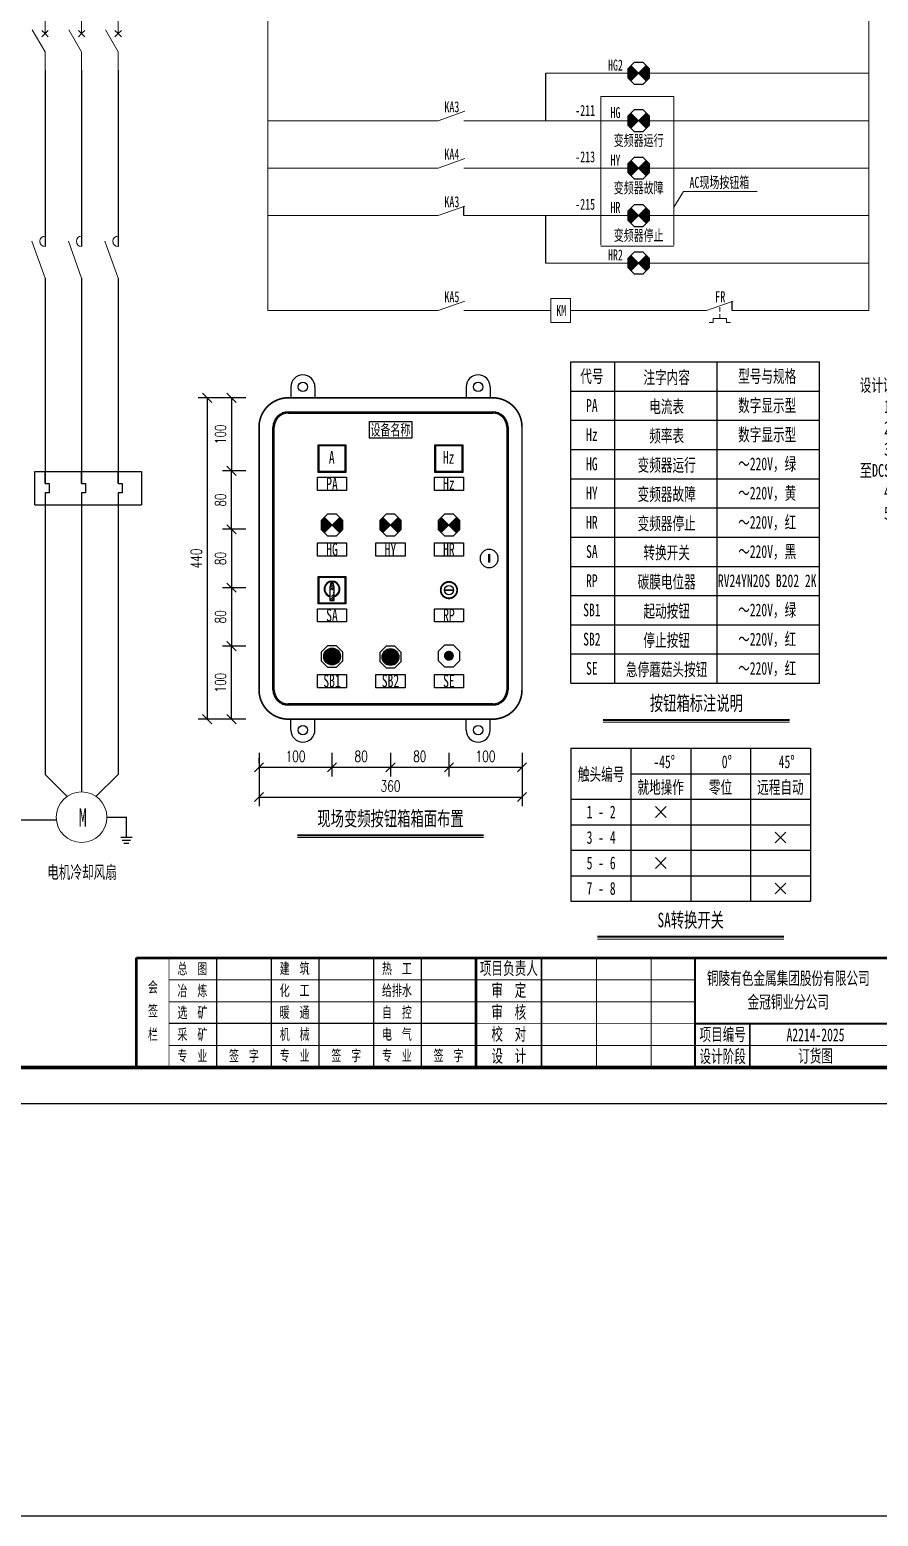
# Model space of a CAD drawing. Header units: millimetres. Extents: x 257344 to 1270023, y 272924 to 540726.
# Drawn here: x 793894 to 817126, y 272924 to 313635 of the extents above; entities that cross this region are included whole.
import ezdxf
from ezdxf.enums import TextEntityAlignment as Align

# ---------------------------------------------------------------- set-up
doc = ezdxf.new("R2010")
doc.units = ezdxf.units.MM
doc.linetypes.add('常规', pattern=[20, 10, 0, 10])
for name, color, linetype in [('1', 7, 'Continuous'), ('4', 1, 'Continuous'), ('BORDER', 7, 'Continuous'), ('动力平面导线层', 3, '常规'), ('动力平面设备层', 1, 'Continuous'), ('图框', 7, 'Continuous'), ('文字', 7, 'Continuous'), ('标注-照明', 7, 'Continuous'), ('照明平面导线层', 3, 'Continuous'), ('照明平面设备层', 1, 'Continuous'), ('电气-接地设计-接地线', 3, '接地线')]:
    doc.layers.add(name, color=color, linetype=linetype)
for name, color, linetype, lineweight in [('1轮廓实线层', 7, 'Continuous', 18), ('_0', 7, 'Continuous', 25), ('CAXA0层', 7, 'Continuous', 25), ('MX', 3, 'Continuous', 0), ('SW', 8, 'Continuous', 20), ('TEXT', 4, 'Continuous', 0)]:
    doc.layers.add(name, color=color, linetype=linetype, lineweight=lineweight)
doc.styles.add('DIM_FONT', font='txt.shx', dxfattribs={"width": 0.7, "bigfont": 'hzdx.shx'})
doc.styles.add('IDQSTYLE', font='', dxfattribs={"width": 0.7})
doc.styles.add('标准', font='', dxfattribs={"width": 0.667})
doc.styles.get('IDQSTYLE').set_extended_font_data('NSimSun')
doc.styles.get('标准').set_extended_font_data('NSimSun')
doc.linetypes.add('接地线', pattern='A,500,[136,EESLTYPE.shx,S=100,R=0,X=0,Y=0],500,-200,60,-200', length=1460)
doc.dimstyles.new('副本 DIM20', dxfattribs={"dimtxt": 300, "dimasz": 2, "dimexe": 250, "dimexo": 300, "dimgap": 150, "dimtad": 1, "dimdec": 0, "dimlfac": 0.05, "dimzin": 0, "dimdsep": 46, "dimtxsty": 'DIM_FONT', "dimblk1": '_DIMX', "dimblk2": '_DIMX', "dimsah": 1, "dimcen": 0, "dimclrd": 3, "dimclre": 3, "dimclrt": 7, "dimadec": 0, "dimazin": 0, "dimtfac": 1, "dimtdec": 0, "dimtix": 1, "dimtmove": 2, "dimatfit": 3, "dimldrblk": '_DIMX', "dimfxl": 250, "dimtolj": 1, "dimtzin": 0, "dimarcsym": 0})

# ---------------------------------------------------------------- blocks, each defined once
blk = doc.blocks.new('铜陵有色图签02')
at = {"layer": '图框', "linetype": 'Continuous', "lineweight": 50}
for p, q in [((-38401, 3003), (-38401, 1)), ((-29100, 3001), (-29100, 0))]:
    blk.add_line(p, q, dxfattribs=at)
at = {"layer": '图框', "color": 7, "linetype": 'Continuous', "lineweight": 25}
for p, q in [((-36201, 3010), (-36201, 9)), ((-34701, 3010), (-34701, 9)), ((-33401, 3017), (-33401, 16)), ((-31901, 3017), (-31901, 16)), ((-30601, 3017), (-30601, 16)), ((-29100, 1201), (-37501, 1201))]:
    blk.add_line(p, q, dxfattribs=at)
at = {"layer": '图框', "color": 7, "linetype": 'Continuous', "lineweight": 35}
for p, q in [((-27300, 3001), (-27300, 1)), ((-21600, 1197), (-21600, -3))]:
    blk.add_line(p, q, dxfattribs=at)
at = {"layer": '图框', "lineweight": 70, "const_width": 70}
blk.add_lwpolyline([(-17980, 3001), (0, 3001), (-38401, 3001)], dxfattribs=at)
at = {"layer": '图框', "color": 7, "linetype": 'Continuous', "lineweight": 25, "const_width": 25}
for points in [[(-37501, 3000), (-37501, 0)], [(-25800, 3001), (-25800, 1)], [(-24300, 3001), (-24300, 1)], [(-23100, 2401), (-37501, 2401)], [(-23100, 1801), (-37501, 1801)], [(-23100, 1201), (-29100, 1201)], [(-12900, 600), (-18000, 600), (-37501, 600)]]:
    blk.add_lwpolyline(points, dxfattribs=at)
at = {"layer": '图框', "linetype": 'Continuous', "lineweight": 50, "const_width": 50}
blk.add_lwpolyline([(-23100, 3001), (-23100, 1)], dxfattribs=at)
at = {"layer": '图框', "lineweight": 50, "const_width": 50}
blk.add_lwpolyline([(-23100, 1200), (0, 1200)], dxfattribs=at)
at = {"layer": '图框', "linetype": 'Continuous', "lineweight": 70, "const_width": 70}
blk.add_lwpolyline([(-38401, 1), (0, 0)], dxfattribs=at)
at = {"layer": 'TEXT', "color": 7, "lineweight": 25, "style": '标准', "width": 0.667}
for s, height, p in [('总  图', 300, (-36862, 2555)), ('建  筑', 300, (-34062, 2562)), ('热  工', 300, (-31262, 2562)), ('项目负责人', 350, (-28197, 2541)), ('会', 300, (-37942, 2054)), ('冶  炼', 300, (-36862, 1955)), ('化  工', 300, (-34062, 1962)), ('给排水', 300, (-31262, 1962)), ('审  定', 350, (-28197, 1941)), ('签', 300, (-37942, 1404)), ('选  矿', 300, (-36862, 1355)), ('暖  通', 300, (-34062, 1362)), ('自  控', 300, (-31262, 1362)), ('审  核', 350, (-28197, 1341)), ('栏', 300, (-37942, 754)), ('采  矿', 300, (-36862, 754)), ('机  械', 300, (-34062, 761)), ('电  气', 300, (-31262, 761)), ('校  对', 350, (-28197, 741)), ('项目编号', 350, (-22343, 730)), ('专  业', 300, (-36862, 170)), ('签  字', 300, (-35449, 170)), ('专  业', 300, (-34062, 177)), ('签  字', 300, (-32649, 177)), ('专  业', 300, (-31262, 177)), ('签  字', 300, (-29849, 177)), ('设  计', 350, (-28197, 139)), ('设计阶段', 350, (-22343, 130))]:
    blk.add_text(s, height=height, dxfattribs=at).set_placement(p, align=Align.CENTER)
blk = doc.blocks.new('*U36')
at = {"layer": '1轮廓实线层'}
for p, q in [((0, 15), (0, 10)), ((0, 5), (-3.5, 11.06)), ((0, 10), (-0.88, 10.88)), ((0, 10), (-0.88, 9.12)), ((0, 10), (0.88, 10.88)), ((0, 10), (0.88, 9.12)), ((0, 5), (0, 0))]:
    blk.add_line(p, q, dxfattribs=at)
blk = doc.blocks.new('_Oblique')
at = {"color": 0, "linetype": 'ByBlock', "lineweight": -2}
blk.add_line((-0.5, -0.5), (0.5, 0.5), dxfattribs=at)
blk = doc.blocks.new('*D91')
at = {"layer": '1', "color": 3, "linetype": 'ByBlock', "lineweight": -2}
for p, q in [((799813, 299954), (799167, 299954)), ((799417, 299954), (799417, 298354)), ((799813, 298354), (799167, 298354))]:
    blk.add_line(p, q, dxfattribs=at)
at = {"layer": 'Defpoints', "color": 0, "linetype": 'ByBlock'}
for p in [(800113, 299954), (799417, 298354), (800113, 298354)]:
    blk.add_point(p, dxfattribs=at)
at = {"layer": '1', "color": 3, "linetype": 'ByBlock', "lineweight": -2, "xscale": 250, "yscale": 250, "zscale": 250}
for p, rotation in [((799417, 299954), 90), ((799417, 298354), 270)]:
    blk.add_blockref('_Oblique', p, dxfattribs=dict(at, rotation=rotation))
at = {"layer": '1', "color": 7, "linetype": 'ByBlock', "insert": (799117, 299154), "char_height": 300, "attachment_point": 5, "rotation": 90, "style": 'DIM_FONT'}
blk.add_mtext('\\A1;80', dxfattribs=at)
blk = doc.blocks.new('_DIMX')
blk.add_line((-150, 0), (150, 0))
at = {"const_width": 50}
blk.add_lwpolyline([(-70, -70), (70, 70)], dxfattribs=at)
blk = doc.blocks.new('*D92')
at = {"layer": '1', "color": 3, "linetype": 'ByBlock', "lineweight": -2}
for p, q in [((799490, 303554), (798503, 303554)), ((798753, 303554), (798753, 294754)), ((799490, 294754), (798503, 294754))]:
    blk.add_line(p, q, dxfattribs=at)
at = {"layer": 'Defpoints', "color": 0, "linetype": 'ByBlock'}
for p in [(799790, 303554), (798753, 294754), (799790, 294754)]:
    blk.add_point(p, dxfattribs=at)
at = {"layer": '1', "color": 3, "linetype": 'ByBlock', "lineweight": -2, "xscale": 250, "yscale": 250, "zscale": 250}
for p, rotation in [((798753, 303554), 90), ((798753, 294754), 270)]:
    blk.add_blockref('_Oblique', p, dxfattribs=dict(at, rotation=rotation))
at = {"layer": '1', "color": 7, "linetype": 'ByBlock', "insert": (798453, 299154), "char_height": 300, "attachment_point": 5, "rotation": 90, "style": 'DIM_FONT'}
blk.add_mtext('\\A1;440', dxfattribs=at)
blk = doc.blocks.new('*D93')
at = {"layer": '1', "color": 3, "linetype": 'ByBlock', "lineweight": -2}
for p, q in [((799813, 303554), (799167, 303554)), ((799417, 303554), (799417, 301554)), ((799813, 301554), (799167, 301554))]:
    blk.add_line(p, q, dxfattribs=at)
at = {"layer": 'Defpoints', "color": 0, "linetype": 'ByBlock'}
for p in [(800113, 303554), (799417, 301554), (800113, 301554)]:
    blk.add_point(p, dxfattribs=at)
at = {"layer": '1', "color": 3, "linetype": 'ByBlock', "lineweight": -2, "xscale": 250, "yscale": 250, "zscale": 250}
for p, rotation in [((799417, 303554), 90), ((799417, 301554), 270)]:
    blk.add_blockref('_Oblique', p, dxfattribs=dict(at, rotation=rotation))
at = {"layer": '1', "color": 7, "linetype": 'ByBlock', "insert": (799117, 302554), "char_height": 300, "attachment_point": 5, "rotation": 90, "style": 'DIM_FONT'}
blk.add_mtext('\\A1;100', dxfattribs=at)
blk = doc.blocks.new('*D94')
at = {"layer": '1', "color": 3, "linetype": 'ByBlock', "lineweight": -2}
for p, q in [((799658, 301554), (799167, 301554)), ((799417, 299954), (799417, 301554)), ((799596, 299954), (799167, 299954))]:
    blk.add_line(p, q, dxfattribs=at)
at = {"layer": 'Defpoints', "color": 0, "linetype": 'ByBlock'}
for p in [(799417, 301554), (799958, 301554), (799896, 299954)]:
    blk.add_point(p, dxfattribs=at)
at = {"layer": '1', "color": 3, "linetype": 'ByBlock', "lineweight": -2, "xscale": 250, "yscale": 250, "zscale": 250}
for p, rotation in [((799417, 301554), 90), ((799417, 299954), 270)]:
    blk.add_blockref('_Oblique', p, dxfattribs=dict(at, rotation=rotation))
at = {"layer": '1', "color": 7, "linetype": 'ByBlock', "insert": (799117, 300754), "char_height": 300, "attachment_point": 5, "rotation": 90, "style": 'DIM_FONT'}
blk.add_mtext('\\A1;80', dxfattribs=at)
blk = doc.blocks.new('*D95')
at = {"layer": '1', "color": 3, "linetype": 'ByBlock', "lineweight": -2}
for p, q in [((803770, 293832), (803770, 293186)), ((805372, 293832), (805372, 293186)), ((803770, 293436), (805372, 293436))]:
    blk.add_line(p, q, dxfattribs=at)
at = {"layer": 'Defpoints', "color": 0, "linetype": 'ByBlock'}
for p in [(803770, 294132), (805372, 294132), (805372, 293436)]:
    blk.add_point(p, dxfattribs=at)
at = {"layer": '1', "color": 3, "linetype": 'ByBlock', "lineweight": -2, "xscale": 250, "yscale": 250, "zscale": 250, "rotation": 180}
blk.add_blockref('_Oblique', (803770, 293436), dxfattribs=at)
at = {"layer": '1', "color": 3, "linetype": 'ByBlock', "lineweight": -2, "xscale": 250, "yscale": 250, "zscale": 250}
blk.add_blockref('_Oblique', (805372, 293436), dxfattribs=at)
at = {"layer": '1', "color": 7, "linetype": 'ByBlock', "insert": (804571, 293736), "char_height": 300, "attachment_point": 5, "style": 'DIM_FONT'}
blk.add_mtext('\\A1;80', dxfattribs=at)
blk = doc.blocks.new('*D96')
at = {"layer": '1', "color": 3, "linetype": 'ByBlock', "lineweight": -2}
for p, q in [((805372, 293832), (805372, 293186)), ((807372, 293832), (807372, 293186)), ((805372, 293436), (807372, 293436))]:
    blk.add_line(p, q, dxfattribs=at)
at = {"layer": 'Defpoints', "color": 0, "linetype": 'ByBlock'}
for p in [(805372, 294132), (807372, 294132), (807372, 293436)]:
    blk.add_point(p, dxfattribs=at)
at = {"layer": '1', "color": 3, "linetype": 'ByBlock', "lineweight": -2, "xscale": 250, "yscale": 250, "zscale": 250, "rotation": 180}
blk.add_blockref('_Oblique', (805372, 293436), dxfattribs=at)
at = {"layer": '1', "color": 3, "linetype": 'ByBlock', "lineweight": -2, "xscale": 250, "yscale": 250, "zscale": 250}
blk.add_blockref('_Oblique', (807372, 293436), dxfattribs=at)
at = {"layer": '1', "color": 7, "linetype": 'ByBlock', "insert": (806372, 293736), "char_height": 300, "attachment_point": 5, "style": 'DIM_FONT'}
blk.add_mtext('\\A1;100', dxfattribs=at)
blk = doc.blocks.new('*D97')
at = {"layer": '1', "color": 3, "linetype": 'ByBlock', "lineweight": -2}
for p, q in [((800172, 293832), (800172, 292371)), ((807372, 293832), (807372, 292371)), ((800172, 292621), (807372, 292621))]:
    blk.add_line(p, q, dxfattribs=at)
at = {"layer": 'Defpoints', "color": 0, "linetype": 'ByBlock'}
for p in [(800172, 294132), (807372, 294132), (807372, 292621)]:
    blk.add_point(p, dxfattribs=at)
at = {"layer": '1', "color": 3, "linetype": 'ByBlock', "lineweight": -2, "xscale": 250, "yscale": 250, "zscale": 250, "rotation": 180}
blk.add_blockref('_Oblique', (800172, 292621), dxfattribs=at)
at = {"layer": '1', "color": 3, "linetype": 'ByBlock', "lineweight": -2, "xscale": 250, "yscale": 250, "zscale": 250}
blk.add_blockref('_Oblique', (807372, 292621), dxfattribs=at)
at = {"layer": '1', "color": 7, "linetype": 'ByBlock', "insert": (803772, 292921), "char_height": 300, "attachment_point": 5, "style": 'DIM_FONT'}
blk.add_mtext('\\A1;360', dxfattribs=at)
blk = doc.blocks.new('*D98')
at = {"layer": '1', "color": 3, "linetype": 'ByBlock', "lineweight": -2}
for p, q in [((799813, 296754), (799167, 296754)), ((799417, 294754), (799417, 296754)), ((799813, 294754), (799167, 294754))]:
    blk.add_line(p, q, dxfattribs=at)
at = {"layer": 'Defpoints', "color": 0, "linetype": 'ByBlock'}
for p in [(799417, 296754), (800113, 296754), (800113, 294754)]:
    blk.add_point(p, dxfattribs=at)
at = {"layer": '1', "color": 3, "linetype": 'ByBlock', "lineweight": -2, "xscale": 250, "yscale": 250, "zscale": 250}
for p, rotation in [((799417, 296754), 90), ((799417, 294754), 270)]:
    blk.add_blockref('_Oblique', p, dxfattribs=dict(at, rotation=rotation))
at = {"layer": '1', "color": 7, "linetype": 'ByBlock', "insert": (799117, 295754), "char_height": 300, "attachment_point": 5, "rotation": 90, "style": 'DIM_FONT'}
blk.add_mtext('\\A1;100', dxfattribs=at)
blk = doc.blocks.new('*D99')
at = {"layer": '1', "color": 3, "linetype": 'ByBlock', "lineweight": -2}
for p, q in [((799596, 298354), (799167, 298354)), ((799417, 298354), (799417, 296754)), ((799658, 296754), (799167, 296754))]:
    blk.add_line(p, q, dxfattribs=at)
at = {"layer": 'Defpoints', "color": 0, "linetype": 'ByBlock'}
for p in [(799896, 298354), (799417, 296754), (799958, 296754)]:
    blk.add_point(p, dxfattribs=at)
at = {"layer": '1', "color": 3, "linetype": 'ByBlock', "lineweight": -2, "xscale": 250, "yscale": 250, "zscale": 250}
for p, rotation in [((799417, 298354), 90), ((799417, 296754), 270)]:
    blk.add_blockref('_Oblique', p, dxfattribs=dict(at, rotation=rotation))
at = {"layer": '1', "color": 7, "linetype": 'ByBlock', "insert": (799117, 297554), "char_height": 300, "attachment_point": 5, "rotation": 90, "style": 'DIM_FONT'}
blk.add_mtext('\\A1;80', dxfattribs=at)
blk = doc.blocks.new('*D100')
at = {"layer": '1', "color": 3, "linetype": 'ByBlock', "lineweight": -2}
for p, q in [((800172, 293548), (800172, 293686)), ((802172, 293548), (802172, 293686)), ((800172, 293436), (802172, 293436))]:
    blk.add_line(p, q, dxfattribs=at)
at = {"layer": 'Defpoints', "color": 0, "linetype": 'ByBlock'}
for p in [(800172, 293248), (802172, 293436), (802172, 293248)]:
    blk.add_point(p, dxfattribs=at)
at = {"layer": '1', "color": 3, "linetype": 'ByBlock', "lineweight": -2, "xscale": 250, "yscale": 250, "zscale": 250, "rotation": 180}
blk.add_blockref('_Oblique', (800172, 293436), dxfattribs=at)
at = {"layer": '1', "color": 3, "linetype": 'ByBlock', "lineweight": -2, "xscale": 250, "yscale": 250, "zscale": 250}
blk.add_blockref('_Oblique', (802172, 293436), dxfattribs=at)
at = {"layer": '1', "color": 7, "linetype": 'ByBlock', "insert": (801172, 293736), "char_height": 300, "attachment_point": 5, "style": 'DIM_FONT'}
blk.add_mtext('\\A1;100', dxfattribs=at)
blk = doc.blocks.new('*D101')
at = {"layer": '1', "color": 3, "linetype": 'ByBlock', "lineweight": -2}
for p, q in [((802169, 293832), (802169, 293186)), ((803770, 293832), (803770, 293186)), ((802169, 293436), (803770, 293436))]:
    blk.add_line(p, q, dxfattribs=at)
at = {"layer": 'Defpoints', "color": 0, "linetype": 'ByBlock'}
for p in [(802169, 294132), (803770, 294132), (803770, 293436)]:
    blk.add_point(p, dxfattribs=at)
at = {"layer": '1', "color": 3, "linetype": 'ByBlock', "lineweight": -2, "xscale": 250, "yscale": 250, "zscale": 250, "rotation": 180}
blk.add_blockref('_Oblique', (802169, 293436), dxfattribs=at)
at = {"layer": '1', "color": 3, "linetype": 'ByBlock', "lineweight": -2, "xscale": 250, "yscale": 250, "zscale": 250}
blk.add_blockref('_Oblique', (803770, 293436), dxfattribs=at)
at = {"layer": '1', "color": 7, "linetype": 'ByBlock', "insert": (802970, 293736), "char_height": 300, "attachment_point": 5, "style": 'DIM_FONT'}
blk.add_mtext('\\A1;80', dxfattribs=at)

msp = doc.modelspace()

# ---------------------------------------------------------------- hatches: boundary and pattern name
at = {"linetype": 'ByBlock', "lineweight": 25}
h = msp.add_hatch(dxfattribs=at)
h.set_pattern_fill('ANSI31', color=3, scale=184.8, style=0)
h.set_pattern_definition([(45, (246161.657, 314639.135), (-16.3341666, 16.3341666), [])])
h.paths.add_polyline_path([(810564, 312444.2), (810355.1, 312653.4, 0.1991281), (810268.3, 312444.2, 0.1986966), (810354.8, 312235.3)])
h.paths.add_polyline_path([(810773.3, 312653.1), (810564, 312444.2), (810772.9, 312234.9, 0.1991281), (810859.7, 312444.2, 0.1986966)])
h = msp.add_hatch(dxfattribs=at)
h.set_pattern_fill('ANSI31', color=3, scale=184.8, style=0)
h.set_pattern_definition([(45, (246161.657, 313339.135), (-16.3341666, 16.3341666), [])])
h.paths.add_polyline_path([(810564, 311144.2), (810355.1, 311353.4, 0.1991281), (810268.3, 311144.2, 0.1986966), (810354.8, 310935.3)])
h.paths.add_polyline_path([(810773.3, 311353.1), (810564, 311144.2), (810772.9, 310934.9, 0.1991281), (810859.7, 311144.2, 0.1986966)])
h = msp.add_hatch(dxfattribs=at)
h.set_pattern_fill('ANSI31', color=2, scale=184.8, style=0)
h.set_pattern_definition([(45, (246161.657, 312039.135), (-16.3341666, 16.3341666), [])])
h.paths.add_polyline_path([(810564, 309844.2), (810355.1, 310053.4, 0.1991281), (810268.3, 309844.2, 0.1986966), (810354.8, 309635.3)])
h.paths.add_polyline_path([(810773.3, 310053.1), (810564, 309844.2), (810772.9, 309634.9, 0.1991281), (810859.7, 309844.2, 0.1986966)])
h = msp.add_hatch(dxfattribs=at)
h.set_pattern_fill('ANSI31', color=1, scale=184.8, style=0)
h.set_pattern_definition([(45, (246161.657, 310739.135), (-16.3341666, 16.3341666), [])])
h.paths.add_polyline_path([(810564, 308544.2), (810355.1, 308753.4, 0.1991281), (810268.3, 308544.2, 0.1986966), (810354.8, 308335.3)])
h.paths.add_polyline_path([(810773.3, 308753.1), (810564, 308544.2), (810772.9, 308334.9, 0.1991281), (810859.7, 308544.2, 0.1986966)])
h = msp.add_hatch(dxfattribs=at)
h.set_pattern_fill('ANSI31', color=1, scale=184.8, style=0)
h.set_pattern_definition([(45, (246161.657, 309439.135), (-16.3341666, 16.3341666), [])])
h.paths.add_polyline_path([(810564, 307244.2), (810355.1, 307453.4, 0.1991281), (810268.3, 307244.2, 0.1986966), (810354.8, 307035.3)])
h.paths.add_polyline_path([(810773.3, 307453.1), (810564, 307244.2), (810772.9, 307034.9, 0.1991281), (810859.7, 307244.2, 0.1986966)])
h = msp.add_hatch(dxfattribs=at)
h.set_pattern_fill('ANSI31', color=3, scale=184.8, style=0)
h.set_pattern_definition([(45, (237769.407, 302265.184), (-16.3341666, 16.3341666), [])])
h.paths.add_polyline_path([(802171.8, 300070.2), (801962.9, 300279.5, 0.1991281), (801876.1, 300070.2, 0.1986966), (801962.5, 299861.3)])
h.paths.add_polyline_path([(802381, 300279.1), (802171.8, 300070.2), (802380.7, 299861, 0.1991281), (802467.4, 300070.2, 0.1986966)])
h = msp.add_hatch(dxfattribs=at)
h.set_pattern_fill('ANSI31', color=2, scale=184.8, style=0)
h.set_pattern_definition([(45, (240759.205, 302265.184), (-16.3341666, 16.3341666), [])])
h.paths.add_polyline_path([(803771.7, 300070.2), (803562.8, 300279.5, 0.1991281), (803476, 300070.2, 0.1986966), (803562.5, 299861.3)])
h.paths.add_polyline_path([(803981, 300279.1), (803771.7, 300070.2), (803980.6, 299861, 0.1991281), (804067.4, 300070.2, 0.1986966)])
h = msp.add_hatch(dxfattribs=at)
h.set_pattern_fill('ANSI31', color=1, scale=184.8, style=0)
h.set_pattern_definition([(45, (242359.26, 302265.184), (-16.3341666, 16.3341666), [])])
h.paths.add_polyline_path([(805371.8, 300070.2), (805162.9, 300279.5, 0.1991281), (805076.1, 300070.2, 0.1986966), (805162.5, 299861.3)])
h.paths.add_polyline_path([(805581, 300279.1), (805371.8, 300070.2), (805580.7, 299861, 0.1991281), (805667.4, 300070.2, 0.1986966)])
at = {"layer": '文字', "linetype": 'ByBlock', "ltscale": 0.2}
h = msp.add_hatch(dxfattribs=at)
h.set_pattern_fill('ANSI31', color=0, scale=308, style=0)
h.set_pattern_definition([(45, (-2561932.827, 1671258.472), (-27.22361108, 27.22361108), [])])
edge = h.paths.add_edge_path()
edge.add_line((802232.7, 298007.1), (802232.7, 298282.4))
edge.add_line((802108, 298282.4), (802108, 298007.1))
edge.add_arc((801336.3, 298282.4), 896.4, 360, 366.23113)
edge.add_arc((801752.2, 298327.8), 478.1, 6.23113, 14.76697)
edge.add_arc((802011, 298396), 210.4, 14.76697, 32.47163)
edge.add_arc((802170.4, 298497.4), 21.5, 32.47163, 90)
edge.add_arc((802170.4, 298497.4), 21.5, 90, 147.52837)
edge.add_arc((802329.7, 298396), 210.4, 147.52837, 165.23303)
edge.add_arc((802588.6, 298327.8), 478.1, 165.23303, 173.76887)
edge.add_arc((803004.4, 298282.4), 896.4, 173.76887, 180)
edge.add_line((802108, 298007.1), (802232.7, 298007.1))
at = {"layer": '电气-接地设计-接地线', "linetype": 'ByBlock', "ltscale": 0.2}
h = msp.add_hatch(color=3, dxfattribs=at)
edge = h.paths.add_edge_path()
edge.add_arc((802171.8, 296470.2), 230.3, 0, 360)
h = msp.add_hatch(color=1, dxfattribs=at)
edge = h.paths.add_edge_path()
edge.add_arc((803771.7, 296454.7), 230.3, 0, 360)
h = msp.add_hatch(color=1, dxfattribs=at)
edge = h.paths.add_edge_path()
edge.add_arc((805370.4, 296490.2), 138.2, 0, 360)

# ---------------------------------------------------------------- linework, layer by layer
at = {"color": 3, "linetype": 'ByBlock', "lineweight": 25}
for p, q in [((810773.3, 312653.1), (810354.8, 312235.3)), ((810772.9, 312234.9), (810355.1, 312653.4)), ((810773.3, 311353.1), (810354.8, 310935.3)), ((810772.9, 310934.9), (810355.1, 311353.4)), ((802381, 300279.1), (801962.5, 299861.3)), ((802380.7, 299861), (801962.9, 300279.5))]:
    msp.add_line(p, q, dxfattribs=at)
at = {"color": 2, "linetype": 'ByBlock', "lineweight": 25}
for p, q in [((810773.3, 310053.1), (810354.8, 309635.3)), ((810772.9, 309634.9), (810355.1, 310053.4)), ((803981, 300279.1), (803562.5, 299861.3)), ((803980.6, 299861), (803562.8, 300279.5))]:
    msp.add_line(p, q, dxfattribs=at)
at = {"color": 1, "linetype": 'ByBlock', "lineweight": 25}
for p, q in [((810773.3, 308753.1), (810354.8, 308335.3)), ((810772.9, 308334.9), (810355.1, 308753.4)), ((810773.3, 307453.1), (810354.8, 307035.3)), ((810772.9, 307034.9), (810355.1, 307453.4)), ((805581, 300279.1), (805162.5, 299861.3)), ((805580.7, 299861), (805162.9, 300279.5))]:
    msp.add_line(p, q, dxfattribs=at)
at = {"color": 0, "linetype": 'ByBlock', "lineweight": 20}
for p, q in [((812423.8, 305944.2), (808699.4, 305944.2)), ((812789.3, 306034.6), (812789.3, 305914)), ((812789.3, 305847), (812789.3, 305726.4)), ((812499.9, 305617.9), (812608.4, 305617.9)), ((812608.4, 305617.9), (812608.4, 305726.4)), ((812608.4, 305726.4), (812970.2, 305726.4)), ((812970.2, 305726.4), (812970.2, 305617.9)), ((812970.2, 305617.9), (813078.8, 305617.9))]:
    msp.add_line(p, q, dxfattribs=at)
at = {"linetype": 'ByBlock'}
for p, q in [((794032, 301532.4), (796954.4, 301532.4)), ((794032, 300627.6), (794032, 301532.4)), ((796954.4, 301532.4), (796954.4, 300627.6)), ((794314, 301208.2), (794421.8, 301208.2)), ((794421.8, 300951.8), (794314, 300951.8)), ((794421.8, 301208.2), (794421.8, 300951.8)), ((795314, 301208.2), (795421.8, 301208.2)), ((795421.8, 300951.8), (795314, 300951.8)), ((795421.8, 301208.2), (795421.8, 300951.8)), ((796314, 301208.2), (796421.8, 301208.2)), ((796421.8, 300951.8), (796314, 300951.8)), ((796421.8, 301208.2), (796421.8, 300951.8)), ((794032, 300627.6), (796954.4, 300627.6))]:
    msp.add_line(p, q, dxfattribs=at)
at = {"color": 0, "linetype": 'ByBlock', "lineweight": 25}
for p, q in [((802108, 298282.4), (802108, 298007.1)), ((802108, 298007.1), (802232.7, 298007.1)), ((802232.7, 298007.1), (802232.7, 298282.4))]:
    msp.add_line(p, q, dxfattribs=at)
at = {"color": 3}
msp.add_lwpolyline([(267543.6, 342923.7), (1270023.5, 342923.7), (1270023.5, 272923.7), (267543.6, 272923.7)], close=True, dxfattribs=at)
at = {"color": 3, "linetype": 'ByBlock', "lineweight": 25}
for points in [[(810441.5, 312739.9), (810268.3, 312566.6), (810268.3, 312321.7), (810441.5, 312148.5), (810686.5, 312148.5), (810859.7, 312321.7), (810859.7, 312566.6), (810686.5, 312739.9)], [(810441.5, 311439.9), (810268.3, 311266.6), (810268.3, 311021.7), (810441.5, 310848.5), (810686.5, 310848.5), (810859.7, 311021.7), (810859.7, 311266.6), (810686.5, 311439.9)], [(802049.3, 300365.9), (801876.1, 300192.7), (801876.1, 299947.7), (802049.3, 299774.5), (802294.2, 299774.5), (802467.4, 299947.7), (802467.4, 300192.7), (802294.2, 300365.9)]]:
    msp.add_lwpolyline(points, close=True, dxfattribs=at)
at = {"color": 2, "linetype": 'ByBlock', "lineweight": 25}
for points in [[(810441.5, 310139.9), (810268.3, 309966.6), (810268.3, 309721.7), (810441.5, 309548.5), (810686.5, 309548.5), (810859.7, 309721.7), (810859.7, 309966.6), (810686.5, 310139.9)], [(803649.2, 300365.9), (803476, 300192.7), (803476, 299947.7), (803649.2, 299774.5), (803894.2, 299774.5), (804067.4, 299947.7), (804067.4, 300192.7), (803894.2, 300365.9)]]:
    msp.add_lwpolyline(points, close=True, dxfattribs=at)
at = {"color": 1, "linetype": 'ByBlock', "lineweight": 25}
for points in [[(810441.5, 308839.9), (810268.3, 308666.6), (810268.3, 308421.7), (810441.5, 308248.5), (810686.5, 308248.5), (810859.7, 308421.7), (810859.7, 308666.6), (810686.5, 308839.9)], [(810441.5, 307539.9), (810268.3, 307366.6), (810268.3, 307121.7), (810441.5, 306948.5), (810686.5, 306948.5), (810859.7, 307121.7), (810859.7, 307366.6), (810686.5, 307539.9)], [(805249.3, 300365.9), (805076.1, 300192.7), (805076.1, 299947.7), (805249.3, 299774.5), (805494.2, 299774.5), (805667.4, 299947.7), (805667.4, 300192.7), (805494.2, 300365.9)]]:
    msp.add_lwpolyline(points, close=True, dxfattribs=at)
at = {"color": 252, "linetype": 'ByBlock', "lineweight": 50}
for points in [[(800971.8, 303154.4, 0.4142136), (800571.8, 302754.4)], [(806971.8, 302754.4, 0.4142136), (806571.8, 303154.4)], [(800571.8, 295554.4, 0.4142136), (800971.8, 295154.4)], [(806571.8, 295154.4, 0.4142136), (806971.8, 295554.4)]]:
    msp.add_lwpolyline(points, format="xyb", dxfattribs=at)
for points in [[(800971.8, 303154.4), (806571.8, 303154.4)], [(800571.8, 295554.4), (800571.8, 302754.4)], [(806971.8, 302754.4), (806971.8, 295554.4)], [(806571.8, 295154.4), (800971.8, 295154.4)]]:
    msp.add_lwpolyline(points, dxfattribs=at)
at = {"color": 0, "linetype": 'ByBlock', "lineweight": 25}
for points in [[(803192.1, 302904.4), (804351.4, 302904.4), (804351.4, 302448.4), (803192.1, 302448.4)], [(801772.7, 301378.9), (802570.8, 301378.9), (802570.8, 301016.1), (801772.7, 301016.1)], [(804972.7, 301378.9), (805770.8, 301378.9), (805770.8, 301016.1), (804972.7, 301016.1)], [(801772.7, 299578.9), (802570.8, 299578.9), (802570.8, 299216.1), (801772.7, 299216.1)], [(803372.6, 299578.9), (804170.8, 299578.9), (804170.8, 299216.1), (803372.6, 299216.1)], [(804972.7, 299578.9), (805770.8, 299578.9), (805770.8, 299216.1), (804972.7, 299216.1)], [(801789.2, 298664.2), (802551.6, 298664.2), (802551.6, 297911.9), (801789.2, 297911.9)], [(801772.7, 297778.9), (802570.8, 297778.9), (802570.8, 297416.1), (801772.7, 297416.1)], [(804972.7, 297778.9), (805770.8, 297778.9), (805770.8, 297416.1), (804972.7, 297416.1)], [(801772.7, 295978.9), (802570.8, 295978.9), (802570.8, 295616.1), (801772.7, 295616.1)], [(803372.6, 295978.9), (804170.8, 295978.9), (804170.8, 295616.1), (803372.6, 295616.1)], [(804972.7, 295978.9), (805770.8, 295978.9), (805770.8, 295616.1), (804972.7, 295616.1)]]:
    msp.add_lwpolyline(points, close=True, dxfattribs=at)
at = {"color": 6, "linetype": 'ByBlock', "lineweight": 25}
for points in [[(801789.2, 302264.2), (802551.6, 302264.2), (802551.6, 301511.9), (801789.2, 301511.9)], [(804989.2, 302264.2), (805751.6, 302264.2), (805751.6, 301511.9), (804989.2, 301511.9)]]:
    msp.add_lwpolyline(points, close=True, dxfattribs=at)
at = {"color": 3, "linetype": 'ByBlock', "const_width": 64}
msp.add_lwpolyline([(806472, 299274.2), (806472, 299038.2)], dxfattribs=at)
at = {"color": 0, "linetype": 'ByBlock', "lineweight": 25}
msp.add_lwpolyline([(802232.7, 298282.4, 0.0271951), (802227.4, 298379.7, 0.0372619), (802214.5, 298449.7, 0.0774052), (802188.5, 298509, 0.2564233), (802170.4, 298518.9, 0.2564233), (802152.2, 298509, 0.0774052), (802126.3, 298449.7, 0.0372619), (802113.3, 298379.7, 0.0271951), (802108, 298282.4, 0.0271951)], format="xyb", dxfattribs=at)
at = {"linetype": 'ByBlock', "lineweight": 25}
for points in [[(802049.3, 296765.9), (801876.1, 296592.7), (801876.1, 296347.7), (802049.3, 296174.5), (802294.2, 296174.5), (802467.4, 296347.7), (802467.4, 296592.7), (802294.2, 296765.9)], [(803649.2, 296750.4), (803476, 296577.2), (803476, 296332.2), (803649.2, 296159), (803894.2, 296159), (804067.4, 296332.2), (804067.4, 296577.2), (803894.2, 296750.4)], [(805249.3, 296781.4), (805076.1, 296608.2), (805076.1, 296363.3), (805249.3, 296190.1), (805494.2, 296190.1), (805667.4, 296363.3), (805667.4, 296608.2), (805494.2, 296781.4)]]:
    msp.add_lwpolyline(points, close=True, dxfattribs=at)
at = {"color": 3, "linetype": 'ByBlock'}
for start, end in [(90, 270), (270, 90)]:
    msp.add_arc((806471.8, 299154.4), 250, start, end, dxfattribs=at)
at = {"color": 0, "linetype": 'ByBlock', "lineweight": 25}
for radius, start, end in [(216.5, 286.73948, 253.26052), (200.7, 288.0965, 251.9035)]:
    msp.add_arc((802170.4, 298318.2), radius, start, end, dxfattribs=at)
at = {"layer": '1', "color": 3, "const_width": 50}
msp.add_lwpolyline([(805146.8, 298288, 1), (805596.8, 298288, 1)], format="xyb", close=True, dxfattribs=at)
at = {"layer": '1', "color": 3, "const_width": 45}
msp.add_lwpolyline([(805245.6, 298288), (805497.9, 298288)], dxfattribs=at)
at = {"layer": '1', "color": 3}
msp.add_circle((805371.8, 298288), 126.1, dxfattribs=at)
at = {"layer": '4', "color": 0, "linetype": 'ByBlock'}
for p, q in [((801041.8, 303854.4), (801041.8, 303554.4)), ((801701.8, 303854.4), (801701.8, 303554.4)), ((805841.8, 303854.4), (805841.8, 303554.4)), ((806501.8, 303854.4), (806501.8, 303554.4)), ((801041.8, 294454.4), (801041.8, 294754.4)), ((801701.8, 294454.4), (801701.8, 294754.4)), ((805841.8, 294454.4), (805841.8, 294754.4)), ((806501.8, 294454.4), (806501.8, 294754.4))]:
    msp.add_line(p, q, dxfattribs=at)
at = {"layer": '4', "color": 0, "linetype": 'ByBlock', "const_width": 45}
for points in [[(800971.8, 303554.4, 0.4142136), (800171.8, 302754.4)], [(807371.8, 302754.4, 0.4142136), (806571.8, 303554.4)], [(800171.8, 295554.4, 0.4142136), (800971.8, 294754.4)], [(806571.8, 294754.4, 0.4142136), (807371.8, 295554.4)]]:
    msp.add_lwpolyline(points, format="xyb", dxfattribs=at)
for points in [[(800971.8, 303554.4), (806571.8, 303554.4)], [(800171.8, 295554.4), (800171.8, 302754.4)], [(807371.8, 302754.4), (807371.8, 295554.4)], [(806571.8, 294754.4), (800971.8, 294754.4)]]:
    msp.add_lwpolyline(points, dxfattribs=at)
at = {"layer": '4', "color": 0, "linetype": 'ByBlock'}
for centre in [(801371.8, 303854.4), (806171.8, 303854.4), (801371.8, 294454.4), (806171.8, 294454.4)]:
    msp.add_circle(centre, 130, dxfattribs=at)
for centre, start, end in [((801371.8, 303854.4), 0, 180), ((806171.8, 303854.4), 0, 180), ((801371.8, 294454.4), 180, 0), ((806171.8, 294454.4), 180, 0)]:
    msp.add_arc(centre, 330, start, end, dxfattribs=at)
at = {"layer": '_0', "color": 6, "linetype": 'ByBlock', "ltscale": 1500}
msp.add_line((789419.3, 291992.5), (794625.3, 291992.5), dxfattribs=at)
at = {"layer": '_0', "color": 0, "linetype": 'ByBlock'}
msp.add_line((796006.9, 292072.8), (796539.2, 292072.8), dxfattribs=at)
at = {"layer": '_0', "linetype": 'ByBlock'}
msp.add_line((796539.2, 291524.5), (796539.2, 292076.8), dxfattribs=at)
at = {"layer": 'BORDER', "linetype": 'ByBlock'}
for p, q in [((794314, 312528.3), (794314, 307696)), ((795314, 312528.3), (795314, 307696)), ((796314, 312528.3), (796314, 307696)), ((794314, 306829.8), (794314, 301208.2)), ((795314, 306829.8), (795314, 301208.2)), ((796314, 306829.8), (796314, 301208.2)), ((794314, 300951.8), (794314, 293242.2)), ((795314, 300951.8), (795314, 292761.8)), ((796314, 300951.8), (796314, 293242.2))]:
    msp.add_line(p, q, dxfattribs=at)
at = {"layer": 'CAXA0层', "color": 2, "linetype": 'ByBlock', "lineweight": 40}
for p, q in [((809597.4, 294737.1), (814695.6, 294737.1)), ((801222.9, 291576.7), (806321.1, 291576.7)), ((809442.8, 288798.1), (814540.9, 288798.1))]:
    msp.add_line(p, q, dxfattribs=at)
at = {"layer": 'CAXA0层', "color": 2, "linetype": 'ByBlock', "lineweight": 0}
for p, q in [((809597.4, 294671.6), (814695.6, 294671.6)), ((801222.9, 291511.3), (806321.1, 291511.3)), ((809442.8, 288732.7), (814540.9, 288732.7))]:
    msp.add_line(p, q, dxfattribs=at)
at = {"layer": 'MX', "color": 7, "linetype": 'ByBlock', "lineweight": 20}
for p, q in [((794314, 306829.8), (793953.1, 307840.3)), ((795314, 306829.8), (794953.1, 307840.3)), ((796314, 306829.8), (795953.1, 307840.3)), ((794314, 293242.2), (794912.7, 292643.4)), ((796314, 293242.2), (795704.4, 292632.5))]:
    msp.add_line(p, q, dxfattribs=at)
msp.add_circle((795314, 292068.9), 692.9, dxfattribs=at)
for centre in [(794314, 307840.3), (795314, 307840.3), (796314, 307840.3)]:
    msp.add_arc(centre, 144.4, 90, 269.99999, dxfattribs=at)
at = {"layer": 'SW', "color": 7, "linetype": 'ByBlock', "lineweight": 25}
for p, q in [((808713.1, 304538.9), (809913.1, 304538.9)), ((808713.1, 303738.9), (808713.1, 304538.9)), ((809913.1, 304538.9), (812713.1, 304538.9)), ((809913.1, 303738.9), (809913.1, 304538.9)), ((812713.1, 303738.9), (812713.1, 304538.9)), ((812713.1, 304538.9), (815513.1, 304538.9)), ((815513.1, 303738.9), (815513.1, 304538.9)), ((808713.1, 303738.9), (809913.1, 303738.9)), ((808713.1, 302938.9), (808713.1, 303738.9)), ((809913.1, 303738.9), (812713.1, 303738.9)), ((809913.1, 302938.9), (809913.1, 303738.9)), ((812713.1, 302938.9), (812713.1, 303738.9)), ((812713.1, 303738.9), (815513.1, 303738.9)), ((815513.1, 302938.9), (815513.1, 303738.9)), ((815513.1, 302938.9), (815513.1, 303738.9)), ((808713.1, 302938.9), (809913.1, 302938.9)), ((808713.1, 302138.9), (808713.1, 302938.9)), ((809913.1, 302938.9), (812713.1, 302938.9)), ((809913.1, 302138.9), (809913.1, 302938.9)), ((812713.1, 302938.9), (815513.1, 302938.9)), ((812713.1, 302138.9), (812713.1, 302938.9)), ((815513.1, 302138.9), (815513.1, 302938.9)), ((815513.1, 302138.9), (815513.1, 302938.9)), ((808713.1, 301338.9), (808713.1, 302138.9)), ((808713.1, 302138.9), (809913.1, 302138.9)), ((809913.1, 301338.9), (809913.1, 302138.9)), ((809913.1, 302138.9), (812713.1, 302138.9)), ((812713.1, 301338.9), (812713.1, 302138.9)), ((812713.1, 302138.9), (815513.1, 302138.9)), ((815513.1, 301338.9), (815513.1, 302138.9)), ((815513.1, 301338.9), (815513.1, 302138.9)), ((808713.1, 301338.9), (809913.1, 301338.9)), ((808713.1, 300538.9), (808713.1, 301338.9)), ((809913.1, 301338.9), (812713.1, 301338.9)), ((809913.1, 300538.9), (809913.1, 301338.9)), ((812713.1, 300538.9), (812713.1, 301338.9)), ((812713.1, 301338.9), (815513.1, 301338.9)), ((815513.1, 300538.9), (815513.1, 301338.9)), ((815513.1, 300538.9), (815513.1, 301338.9)), ((808713.1, 300538.9), (809913.1, 300538.9)), ((808713.1, 299738.9), (808713.1, 300538.9)), ((809913.1, 300538.9), (812713.1, 300538.9)), ((809913.1, 299738.9), (809913.1, 300538.9)), ((812713.1, 299738.9), (812713.1, 300538.9)), ((812713.1, 300538.9), (815513.1, 300538.9)), ((815513.1, 299738.9), (815513.1, 300538.9)), ((815513.1, 299738.9), (815513.1, 300538.9)), ((808713.1, 299738.9), (809913.1, 299738.9)), ((808713.1, 298938.9), (808713.1, 299738.9)), ((809913.1, 299738.9), (812713.1, 299738.9)), ((809913.1, 298938.9), (809913.1, 299738.9)), ((812713.1, 298938.9), (812713.1, 299738.9)), ((812713.1, 299738.9), (815513.1, 299738.9)), ((815513.1, 298938.9), (815513.1, 299738.9)), ((815513.1, 298938.9), (815513.1, 299738.9)), ((808713.1, 298938.9), (809913.1, 298938.9)), ((808713.1, 298138.9), (808713.1, 298938.9)), ((809913.1, 298938.9), (812713.1, 298938.9)), ((809913.1, 298138.9), (809913.1, 298938.9)), ((812713.1, 298938.9), (815513.1, 298938.9)), ((812713.1, 298138.9), (812713.1, 298938.9)), ((815513.1, 298138.9), (815513.1, 298938.9)), ((815513.1, 298138.9), (815513.1, 298938.9)), ((808713.1, 297338.9), (808713.1, 298138.9)), ((808713.1, 298138.9), (809913.1, 298138.9)), ((809913.1, 297338.9), (809913.1, 298138.9)), ((809913.1, 298138.9), (812713.1, 298138.9)), ((812713.1, 297338.9), (812713.1, 298138.9)), ((812713.1, 298138.9), (815513.1, 298138.9)), ((815513.1, 297338.9), (815513.1, 298138.9)), ((815513.1, 297338.9), (815513.1, 298138.9)), ((808713.1, 297338.9), (809913.1, 297338.9)), ((808713.1, 296538.9), (808713.1, 297338.9)), ((809913.1, 297338.9), (812713.1, 297338.9)), ((809913.1, 296538.9), (809913.1, 297338.9)), ((812713.1, 297338.9), (815513.1, 297338.9)), ((812713.1, 296538.9), (812713.1, 297338.9)), ((815513.1, 296538.9), (815513.1, 297338.9)), ((808713.1, 296538.9), (809913.1, 296538.9)), ((808713.1, 295738.9), (808713.1, 296538.9)), ((809913.1, 296538.9), (812713.1, 296538.9)), ((809913.1, 295738.9), (809913.1, 296538.9)), ((812713.1, 296538.9), (815513.1, 296538.9)), ((812713.1, 295738.9), (812713.1, 296538.9)), ((815513.1, 295738.9), (815513.1, 296538.9)), ((815513.1, 295738.9), (815513.1, 296538.9)), ((808713.1, 295738.9), (809913.1, 295738.9)), ((809913.1, 295738.9), (812713.1, 295738.9)), ((812713.1, 295738.9), (815513.1, 295738.9)), ((808713.1, 293956.8), (815270.6, 293956.8)), ((808713.1, 293956.8), (808713.1, 289767.7)), ((810352.5, 293956.8), (810352.5, 289767.7)), ((811991.9, 293956.8), (811991.9, 289767.7)), ((813631.2, 293956.8), (813631.2, 289767.7)), ((815270.6, 293956.8), (815270.6, 289767.7)), ((810352.5, 293258.6), (815270.6, 293258.6)), ((808713.1, 292560.5), (815270.6, 292560.5)), ((811024.1, 292357.7), (811320.3, 292061.5)), ((811024.1, 292061.5), (811320.3, 292357.7)), ((808713.1, 291862.3), (815270.6, 291862.3)), ((814302.8, 291659.5), (814599, 291363.3)), ((814302.8, 291363.3), (814599, 291659.5)), ((808713.1, 291164.1), (815270.6, 291164.1)), ((811024.1, 290961.4), (811320.3, 290665.2)), ((811024.1, 290665.2), (811320.3, 290961.4)), ((808713.1, 290465.9), (815270.6, 290465.9)), ((814302.8, 290263.2), (814599, 289967)), ((814302.8, 289967), (814599, 290263.2)), ((808713.1, 289767.7), (815270.6, 289767.7)), ((808713.1, 289767.7), (815270.6, 289767.7)), ((808713.1, 289767.7), (815270.6, 289767.7))]:
    msp.add_line(p, q, dxfattribs=at)
at = {"layer": '动力平面导线层', "color": 0}
for p, q in [((808023.8, 311144.2), (808023.8, 312444.2)), ((808023.8, 307244.2), (808023.8, 308544.2))]:
    msp.add_line(p, q, dxfattribs=at)
at = {"layer": '动力平面导线层', "color": 0, "linetype": 'ByBlock', "lineweight": -3, "ltscale": 100}
msp.add_line((813125.5, 305944.2), (813125.5, 306205.6), dxfattribs=at)
at = {"layer": '动力平面设备层', "color": 0, "linetype": 'ByBlock', "lineweight": -3, "ltscale": 100}
for p, q in [((794314, 301208.2), (794314, 301532.4)), ((795314, 301208.2), (795314, 301532.4)), ((796314, 301208.2), (796314, 301532.4)), ((794314, 300951.8), (794314, 300627.6)), ((795314, 300951.8), (795314, 300627.6)), ((796314, 300951.8), (796314, 300627.6)), ((796384.4, 291524.5), (796693.9, 291524.5)), ((796426.1, 291440.2), (796652.2, 291440.2)), ((796467.8, 291356), (796610.5, 291356))]:
    msp.add_line(p, q, dxfattribs=at)
at = {"layer": '图框', "linetype": 'Continuous', "lineweight": 100, "const_width": 100}
msp.add_lwpolyline([(779308.8, 285214.5), (835208.8, 285214.5), (835208.8, 325214.5), (779308.8, 325214.5)], close=True, dxfattribs=at)
at = {"layer": '标注-照明', "linetype": 'ByBlock', "lineweight": 25, "ltscale": 100}
msp.add_line((805779.3, 308544.2), (805779.3, 308805.6), dxfattribs=at)
at = {"layer": '标注-照明', "color": 6, "linetype": 'ByBlock'}
for points in [[(801815.5, 302244.4), (802525.2, 302244.4), (802525.2, 301534.7), (801815.5, 301534.7)], [(805015.5, 302244.4), (805725.2, 302244.4), (805725.2, 301534.7), (805015.5, 301534.7)]]:
    msp.add_lwpolyline(points, close=True, dxfattribs=at)
at = {"layer": '标注-照明', "color": 0, "linetype": 'ByBlock'}
msp.add_lwpolyline([(801815.5, 298644.4), (802525.2, 298644.4), (802525.2, 297934.7), (801815.5, 297934.7)], close=True, dxfattribs=at)
at = {"layer": '照明平面导线层', "color": 0, "linetype": 'ByBlock', "lineweight": 20}
for p, q in [((816870.4, 305944.2), (816870.3, 321441.6)), ((800415, 317551.6), (800415, 305944.2)), ((808023.8, 312444.2), (810268.3, 312444.2)), ((810859.7, 312444.2), (816870.4, 312444.2)), ((800415, 311144.2), (805077.6, 311144.2)), ((805077.6, 311144.2), (805808.7, 311405.6)), ((805779.3, 311144.2), (810268.3, 311144.2)), ((810859.7, 311144.2), (816870.4, 311144.2)), ((800415, 309844.2), (805077.6, 309844.2)), ((805077.6, 309844.2), (805808.7, 310105.6)), ((805779.3, 309844.2), (810268.3, 309844.2)), ((810859.7, 309844.2), (816870.4, 309844.2)), ((805077.6, 308544.2), (805808.7, 308805.6)), ((805077.6, 308544.2), (800415, 308544.2)), ((805779.3, 308544.2), (810268.3, 308544.2)), ((810859.7, 308544.2), (816870.4, 308544.2)), ((808023.8, 307244.2), (810268.3, 307244.2)), ((810859.7, 307244.2), (816870.3, 307244.2)), ((805077.6, 305944.2), (805808.7, 306205.6)), ((812423.8, 305944.2), (813154.9, 306205.6)), ((800415, 305944.2), (805077.6, 305944.2)), ((805779.3, 305944.2), (808163.6, 305944.2)), ((813125.5, 305944.2), (816870.5, 305944.2))]:
    msp.add_line(p, q, dxfattribs=at)
at = {"layer": '照明平面导线层', "color": 6, "linetype": 'ByBlock', "lineweight": 20}
for p, q in [((809529.6, 311807.6), (811525.6, 311807.6)), ((809530.5, 307734.1), (809530.5, 311807.6)), ((811525.6, 307734.1), (811525.6, 311807.6)), ((811790.5, 309203), (811525.6, 308775.3)), ((811790.5, 309203), (813809.1, 309203)), ((809529.6, 307703.6), (811525.6, 307703.6))]:
    msp.add_line(p, q, dxfattribs=at)
at = {"layer": '照明平面导线层', "color": 0, "linetype": 'ByBlock', "lineweight": 20}
msp.add_lwpolyline([(808163.6, 306274.9), (808699.4, 306274.9), (808699.4, 305613.4), (808163.6, 305613.4)], close=True, dxfattribs=at)
at = {"layer": '照明平面设备层', "color": 0, "lineweight": -3, "ltscale": 100}
msp.add_lwpolyline([(776808.8, 326214.5), (836208.8, 326214.5), (836208.8, 284214.5), (776808.8, 284214.5)], close=True, dxfattribs=at)
at = {"layer": '电气-接地设计-接地线', "color": 3, "linetype": 'ByBlock', "ltscale": 0.2}
msp.add_circle((802171.8, 296470.2), 230.3, dxfattribs=at)
at = {"layer": '电气-接地设计-接地线', "color": 1, "linetype": 'ByBlock', "ltscale": 0.2}
msp.add_circle((803771.7, 296454.7), 230.3, dxfattribs=at)

# ---------------------------------------------------------------- block references
at = {"layer": '_0', "color": 3, "linetype": 'ByBlock', "xscale": 100, "yscale": 100, "zscale": 100}
for p in [(794314, 312528.3), (795314, 312528.3), (796314, 312528.3)]:
    msp.add_blockref('*U36', p, dxfattribs=at)
at = {"layer": '图框', "lineweight": 25}
msp.add_blockref('铜陵有色图签02', (835208.8, 285214.5), dxfattribs=at)

# ---------------------------------------------------------------- texts
at = {"layer": 'SW', "color": 7, "linetype": 'ByBlock', "lineweight": 25, "style": '标准', "width": 0.667}
for s, height, p in [('代号', 350, (809284.4, 303969.8)), ('注字内容', 350, (811332.4, 303938.9)), ('型号与规格', 350, (814085.2, 303969.8)), ('PA', 350, (809284.4, 303169.8)), ('电流表', 350, (811332.4, 303138.9)), ('数字显示型', 350, (814085.2, 303169.8)), ('设备名称', 300, (803768.9, 302526.1)), ('Hz', 350, (809284.4, 302369.8)), ('频率表', 350, (811332.4, 302338.9)), ('数字显示型', 350, (814085.2, 302369.8)), ('A', 350, (802162.6, 301747.1)), ('Hz', 350, (805362.6, 301747.1)), ('HG', 350, (809284.4, 301569.8)), ('变频器运行', 350, (811332.4, 301538.9)), ('～220V，绿', 350, (814085.2, 301569.8)), ('PA', 350, (802169.1, 301028.3)), ('Hz', 350, (805369.1, 301028.3)), ('HY', 350, (809284.4, 300769.8)), ('变频器故障', 350, (811332.4, 300738.9)), ('～220V，黄', 350, (814085.2, 300769.8)), ('HR', 350, (809284.4, 299969.8)), ('变频器停止', 350, (811332.4, 299938.9)), ('～220V，红', 350, (814085.2, 299969.8)), ('HG', 350, (802170.4, 299228.3)), ('HY', 350, (803770.4, 299228.3)), ('HR', 350, (805370.4, 299228.3)), ('SA', 350, (809284.4, 299169.8)), ('转换开关', 350, (811332.4, 299138.9)), ('～220V，黑', 350, (814085.2, 299169.8)), ('RP', 350, (809284.4, 298369.8)), ('碳膜电位器', 350, (811332.4, 298338.9)), ('RV24YN20S B202 2K', 350, (814085.2, 298369.8)), ('SA', 350, (802169.1, 297428.3)), ('RP', 350, (805370.4, 297428.3)), ('SB1', 350, (809284.4, 297569.8)), ('起动按钮', 350, (811332.4, 297538.9)), ('～220V，绿', 350, (814085.2, 297569.8)), ('SB2', 350, (809284.4, 296769.8)), ('停止按钮', 350, (811332.4, 296738.9)), ('～220V，红', 350, (814085.2, 296769.8)), ('SB1', 350, (802170.4, 295628.3)), ('SB2', 350, (803770.4, 295628.3)), ('SE', 350, (805370.4, 295628.3)), ('SE', 350, (809284.4, 295969.8)), ('急停蘑菇头按钮', 350, (811332.4, 295938.9)), ('～220V，红', 350, (814085.2, 295969.8)), ('-45°', 350, (811264.5, 293412.9)), ('0°', 350, (812979.2, 293412.9)), ('45°', 350, (814617.8, 293412.9)), ('触头编号', 350, (809538.3, 293067.2)), ('就地操作', 350, (811168.5, 292714.7)), ('零位', 350, (812807.9, 292714.7)), ('远程自动', 350, (814447.3, 292714.7)), ('1 - 2', 350, (809538.3, 292037.9)), ('3 - 4', 350, (809538.3, 291339.7)), ('5 - 6', 350, (809538.3, 290641.6)), ('7 - 8', 350, (809538.3, 289943.4))]:
    msp.add_text(s, height=height, dxfattribs=at).set_placement(p, align=Align.CENTER)
at = {"layer": 'SW', "color": 2, "linetype": 'ByBlock', "lineweight": 25, "style": '标准', "width": 0.667}
for s, p in [('按钮箱标注说明', (812146.3, 294992.1)), ('现场变频按钮箱箱面布置', (803771.8, 291831.8)), ('SA转换开关', (811991.6, 289053.2))]:
    msp.add_text(s, height=400, dxfattribs=at).set_placement(p, align=Align.CENTER)
at = {"layer": 'SW', "color": 4, "linetype": 'ByBlock', "lineweight": 25, "style": '标准', "width": 0.667}
msp.add_text('电机冷却风扇', height=350, dxfattribs=at).set_placement((795325.7, 290390.1), align=Align.CENTER)
at = {"layer": 'SW', "color": 4, "linetype": 'Continuous', "lineweight": 25, "style": '标准', "width": 0.667}
for s, p in [('铜陵有色金属集团股份有限公司', (814662.7, 287482.6)), ('金冠铜业分公司', (814662.7, 286834.9)), ('A2214-2025', (815408.2, 285934.2))]:
    msp.add_text(s, height=350, dxfattribs=at).set_placement(p, align=Align.CENTER)
at = {"layer": 'SW', "color": 1, "linetype": 'Continuous', "lineweight": 25, "style": '标准', "width": 0.667}
msp.add_text('订货图', height=350, dxfattribs=at).set_placement((815408.2, 285354.5), align=Align.CENTER)
at = {"layer": 'SW', "color": 0, "linetype": 'ByBlock', "lineweight": 25, "insert": (816619.3, 304074.5), "char_height": 350, "width": 17631.462, "attachment_point": 1, "style": '标准'}
msp.add_mtext('设计说明：\\P{\\W0.7;    1、\\W0.667;\\C7;本型号按钮箱共有}2{\\C7;个，其代号详见电动机代号替换表。\\P\\W0.7;\\C0;    2、\\W0.667;\\C7;按钮箱采用聚碳酸酯材质，透明盖，加双层门双层板，防护等级IP54。\\W0.7;\\C0;\\P    3、本方案通过变频器I/O卡扩展一对模拟量输出口引至DCS显示频率和电流，亦可通过柜内增加分流器扩展模拟量引至DCS。\\P    4、\\W0.667;\\C7;输入滤波器、输入输出电抗器、操作面板、\\W0.7;\\C0;扩展I/O卡等附件由变频器厂家成套供货，并选择带涂层的PCB板\\W0.667;\\C7;。\\P\\W0.7;\\C0;    5、\\W0.667;\\C7;本控制原理图作为参考，电气设备成套商根据不同变频器型号进行深化设计。}', dxfattribs=at)
at = {"layer": 'TEXT', "color": 7, "linetype": 'ByBlock', "ltscale": 100}
for s, height, style, width, p in [('HG2', 300, '标准', 0.667, (809930.8, 312516.3)), ('KA3', 300, '标准', 0.667, (805451.3, 311373.4)), ('HG', 300, '标准', 0.667, (809930.8, 311216.3)), ('变频器运行', 300, '标准', 0.667, (810567, 310455.7)), ('KA4', 300, '标准', 0.667, (805451.3, 310073.4)), ('HY', 300, '标准', 0.667, (809930.8, 309916.3)), ('变频器故障', 300, '标准', 0.667, (810567, 309155.7)), ('KA3', 300, '标准', 0.667, (805451.3, 308773.4)), ('HR', 300, '标准', 0.667, (809930.8, 308616.3)), ('变频器停止', 300, '标准', 0.667, (810567, 307855.7)), ('HR2', 300, '标准', 0.667, (809930.8, 307316.3)), ('KA5', 300, '标准', 0.667, (805451.3, 306173.4)), ('FR', 300, 'IDQSTYLE', 0.7, (812797.5, 306173.4)), ('KM', 300, '标准', 0.667, (808445, 305793.7)), ('M', 500, '标准', 0.667, (795346.7, 291808.1))]:
    msp.add_text(s, height=height, dxfattribs=dict(at, style=style, width=width)).set_placement(p, align=Align.CENTER)
at = {"layer": 'TEXT', "color": 2, "linetype": 'ByBlock', "ltscale": 100, "style": '标准', "width": 0.667}
for s, p in [('-211', (809099.6, 311275.9)), ('-213', (809099.6, 310004.3)), ('-215', (809099.6, 308704.3))]:
    msp.add_text(s, height=300, dxfattribs=at).set_placement(p, align=Align.CENTER)
at = {"layer": 'TEXT', "color": 6, "linetype": 'ByBlock', "ltscale": 100, "style": '标准', "width": 0.667}
msp.add_text('AC现场按钮箱', height=300, dxfattribs=at).set_placement((812776.6, 309304.4), align=Align.CENTER)

# ---------------------------------------------------------------- dimensions: what is measured, and where the dimension line sits
at = {"layer": '1', "color": 0, "linetype": 'ByBlock'}
for base, p1, p2, angle, picture, middle in [((798753.4, 294754.4), (799789.9, 303554.4), (799789.9, 294754.4), 90, '*D92', (798453.4, 299154.4)), ((799417.4, 301554.4), (800113, 303554.4), (800113, 301554.4), 90, '*D93', (799117.4, 302554.4)), ((799417.4, 301554.4), (799896.1, 299954.4), (799958.2, 301554.4), 90, '*D94', (799117.4, 300754.4)), ((799417.4, 298354.4), (800113, 299954.4), (800113, 298354.4), 90, '*D91', (799117.4, 299154.4)), ((799417.4, 296754.4), (799896.1, 298354.4), (799958.2, 296754.4), 270, '*D99', (799117.4, 297554.4)), ((799417.4, 296754.4), (800113, 294754.4), (800113, 296754.4), 270, '*D98', (799117.4, 295754.4))]:
    dim = msp.add_linear_dim(base=base, p1=p1, p2=p2, angle=angle, dimstyle='副本 DIM20', override={"dimasz": 250, "dimblk1": 'Oblique', "dimblk2": 'Oblique'}, dxfattribs=at)
    dim.commit()
    dim.dimension.update_dxf_attribs({"geometry": picture, "text_midpoint": middle})
for base, p1, p2, picture, middle in [((807371.8, 292620.8), (800171.8, 294131.7), (807371.8, 294131.7), '*D97', (803771.8, 292920.8)), ((803770.4, 293436.1), (802169.1, 294131.7), (803770.4, 294131.7), '*D101', (802969.7, 293736.1)), ((805371.8, 293436.1), (803770.4, 294131.7), (805371.8, 294131.7), '*D95', (804571.1, 293736.1)), ((807371.8, 293436.1), (805371.8, 294131.7), (807371.8, 294131.7), '*D96', (806371.8, 293736.1)), ((802171.8, 293436.1), (800171.8, 293248.2), (802171.8, 293248.2), '*D100', (801171.8, 293736.1))]:
    dim = msp.add_linear_dim(base=base, p1=p1, p2=p2, dimstyle='副本 DIM20', override={"dimasz": 250, "dimblk1": 'Oblique', "dimblk2": 'Oblique'}, dxfattribs=at)
    dim.commit()
    dim.dimension.update_dxf_attribs({"geometry": picture, "text_midpoint": middle})

doc.saveas('drawing.dxf')
